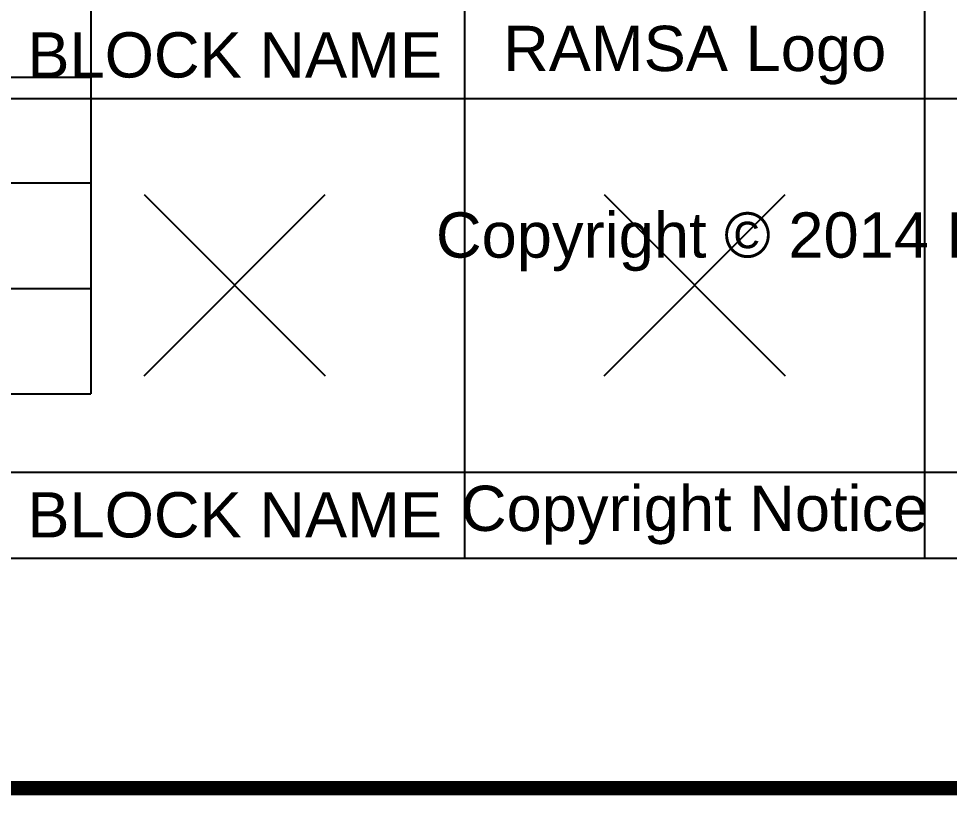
# Model space of a CAD drawing. Header units: millimetres. Extents: x -195 to 512, y -13 to 520.
# Drawn here: x 229.4 to 280.8, y -13.1 to 29.8 of the extents above; entities that cross this region are included whole.
import ezdxf

# ---------------------------------------------------------------- set-up
doc = ezdxf.new("R2010")
doc.units = ezdxf.units.MM
doc.header["$LTSCALE"] = 48
doc.header["$PDMODE"] = 3
doc.header["$PDSIZE"] = 5
doc.linetypes.add('DASHEDX2', pattern=[1.5, 1, -0.5])
doc.linetypes.add('HIDDEN', pattern=[0.375, 0.25, -0.125])
for name, color, linetype in [('A-Anno-Schd', 3, 'Continuous'), ('G-Anno-Box', 6, 'HIDDEN'), ('G-Anno-Text', 2, 'Continuous'), ('G-Anno-©', 3, 'Continuous')]:
    doc.layers.add(name, color=color, linetype=linetype)
doc.layers.add('G-Anno-Nplt', color=5, linetype='Continuous', plot=False)
doc.styles.add('Sans', font='swissl.ttf')

# ---------------------------------------------------------------- blocks, each defined once
blk = doc.blocks.new('Copyright')
at = {"color": 0, "linetype": 'ByBlock', "insert": (0, 0), "char_height": 2.5, "width": 115.54991, "attachment_point": 7, "style": 'Sans'}
blk.add_mtext('Copyright {\\C256;©} 2014 Robert A.M. Stern Architects LLP', dxfattribs=at)
blk = doc.blocks.new('*T56')
at = {"layer": 'A-Anno-Schd', "color": 0, "linetype": 'ByBlock', "lineweight": -2, "transparency": 16777216}
for p, q in [((0, 0), (76.2, 0)), ((0, 0), (0, -61.033)), ((76.2, 0), (76.2, -61.033)), ((0, -8.533), (76.2, -8.533)), ((25.4, -8.533), (25.4, -61.033)), ((50.8, -8.533), (50.8, -61.033)), ((0, -14.367), (76.2, -14.367)), ((0, -20.2), (76.2, -20.2)), ((0, -26.033), (76.2, -26.033)), ((0, -31.867), (76.2, -31.867)), ((0, -37.7), (76.2, -37.7)), ((0, -43.533), (76.2, -43.533)), ((0, -49.367), (76.2, -49.367)), ((0, -55.2), (76.2, -55.2)), ((0, -61.033), (76.2, -61.033))]:
    blk.add_line(p, q, dxfattribs=at)
at = {"color": 0, "transparency": 16777216, "style": 'Sans'}
for s, insert, char_height, width, attachment_point in [('TABLE STYLE - PS', (38.1, -4.267), 3.4, 72.2, 5), ('HEADER', (12.7, -11.45), 2.4, 23, 5), ('HEADER', (38.1, -11.45), 2.4, 23, 5), ('HEADER', (63.5, -11.45), 2.4, 23, 5), ('DATA', (1.2, -17.283), 2.4, 23, 4), ('DATA', (26.6, -17.283), 2.4, 23, 4), ('DATA', (52, -17.283), 2.4, 23, 4), ('DATA', (1.2, -23.117), 2.4, 23, 4), ('DATA', (26.6, -23.117), 2.4, 23, 4), ('DATA', (52, -23.117), 2.4, 23, 4), ('DATA', (1.2, -28.95), 2.4, 23, 4), ('DATA', (26.6, -28.95), 2.4, 23, 4), ('DATA', (52, -28.95), 2.4, 23, 4), ('DATA', (1.2, -34.783), 2.4, 23, 4), ('DATA', (26.6, -34.783), 2.4, 23, 4), ('DATA', (52, -34.783), 2.4, 23, 4), ('DATA', (1.2, -40.617), 2.4, 23, 4), ('DATA', (26.6, -40.617), 2.4, 23, 4), ('DATA', (52, -40.617), 2.4, 23, 4), ('DATA', (1.2, -46.45), 2.4, 23, 4), ('DATA', (26.6, -46.45), 2.4, 23, 4), ('DATA', (52, -46.45), 2.4, 23, 4), ('DATA', (1.2, -52.283), 2.4, 23, 4), ('DATA', (26.6, -52.283), 2.4, 23, 4), ('DATA', (52, -52.283), 2.4, 23, 4), ('DATA', (1.2, -58.117), 2.4, 23, 4), ('DATA', (26.6, -58.117), 2.4, 23, 4), ('DATA', (52, -58.117), 2.4, 23, 4)]:
    blk.add_mtext(s, dxfattribs=dict(at, insert=insert, char_height=char_height, width=width, attachment_point=attachment_point))
blk = doc.blocks.new('Table - PS')
blk.add_blockref('*T56', (0, 0))

msp = doc.modelspace()

# ---------------------------------------------------------------- linework, layer by layer
at = {"layer": 'G-Anno-Box'}
msp.add_lwpolyline([(139.7, 0, 0.794, 0.595, 0.414214), (152.4, -12.7, 0.794, 0.794, 0), (318.721, -12.7, 0.794, 0.794, 0.414214), (331.421, 0, 0.794, 0.794, 0), (331.421, 152.4, 0.794, 0.794, 0.414214), (318.721, 165.77, 0.794, 0.794, 0), (152.4, 165.77, 0.794, 0.794, 0.414214), (139.7, 152.4, 0.794, 0.794, 0)], format="xyseb", close=True, dxfattribs=at)
at = {"layer": 'G-Anno-Nplt'}
for p, q in [((254, 0), (254, 152.4)), ((279.4, 0), (279.4, 152.4)), ((0, 25.4), (304.8, 25.4)), ((0, 4.762), (304.8, 4.762)), ((0, 0), (304.8, 0))]:
    msp.add_line(p, q, dxfattribs=at)
for p in [(241.3, 15.081), (266.7, 15.081)]:
    msp.add_point(p, dxfattribs=at)

# ---------------------------------------------------------------- block references
at = {"layer": 'A-Anno-Schd'}
msp.add_blockref('Table - PS', (157.162, 70.106), dxfattribs=at)
at = {"layer": 'G-Anno-©', "linetype": 'DASHEDX2'}
msp.add_blockref('Copyright', (252.412, 15.848), dxfattribs=at)

# ---------------------------------------------------------------- texts
at = {"layer": 'G-Anno-Nplt', "char_height": 2.5, "attachment_point": 5, "style": 'Sans'}
for insert in [(241.3, 27.781), (241.3, 2.381)]:
    msp.add_mtext_dynamic_manual_height_columns('BLOCK NAME', width=25.9, gutter_width=0.469, heights=[0], dxfattribs=dict(at, insert=insert))
at = {"layer": 'G-Anno-Text', "char_height": 2.5, "attachment_point": 5, "style": 'Sans'}
for s, insert in [('RAMSA Logo', (266.7, 27.781)), ('Copyright Notice', (266.7, 2.381))]:
    msp.add_mtext_dynamic_manual_height_columns(s, width=25.9, gutter_width=0.469, heights=[0], dxfattribs=dict(at, insert=insert))

doc.saveas('drawing.dxf')
